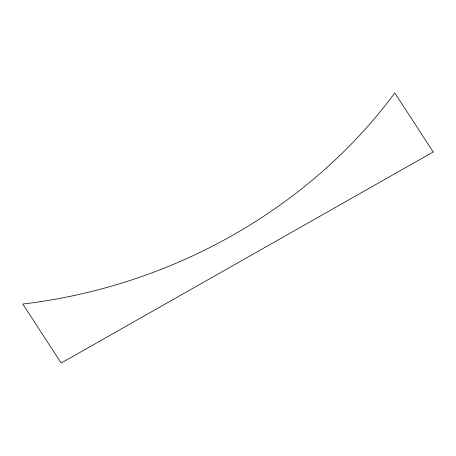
<?xml version="1.0" encoding="UTF-8"?>
<svg xmlns="http://www.w3.org/2000/svg" width="456" height="456" viewBox="0 0 456 456"><rect width="100%" height="100%" fill="white"/><g stroke="black" fill="none" stroke-linecap="round" stroke-linejoin="round"><path stroke-width="0.68" d="M433.2 151.973L61.178 363.05L22.8 304.027A492.309 431.826 -17.5 0 0 394.822 92.95L433.2 151.973"/></g></svg>
